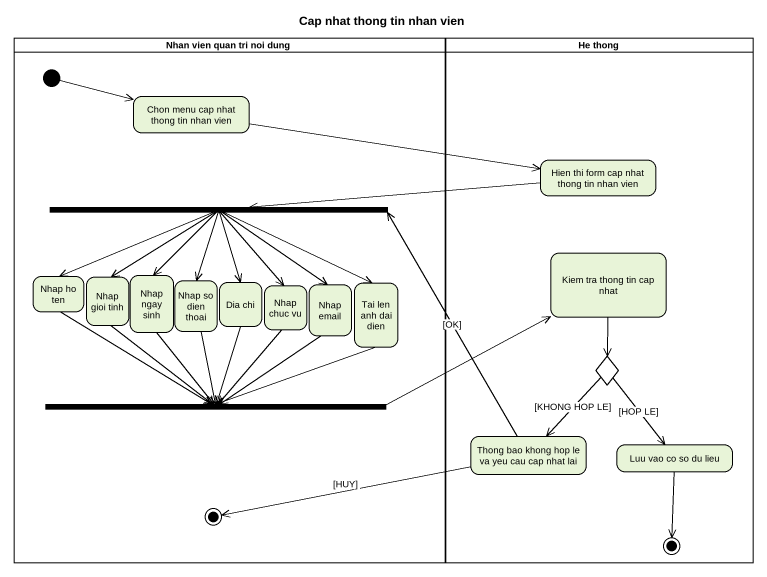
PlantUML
@startuml
title Cap nhat thong tin nhan vien
hide empty description
state "Nhan vien quan tri noi dung" as Nhan_vien_quan_tri_noi_dung <<partition>> {
  state "Chon menu cap nhat thong tin nhan vien" as Chon_menu_cap_nhat_thong
  state fork1 <<fork>>
  state "Nhap ho ten" as Nhap_ho_ten
  state "Nhap gioi tinh" as Nhap_gioi_tinh
  state "Nhap ngay sinh" as Nhap_ngay_sinh
  state "Nhap so dien thoai" as Nhap_so_dien_thoai
  state "Dia chi" as Dia_chi
  state "Nhap chuc vu" as Nhap_chuc_vu
  state "Nhap email" as Nhap_email
  state "Tai len anh dai dien" as Tai_len_anh_dai_dien
  state fork2 <<join>>
  state final1 <<end>>
  [*] -right-> Chon_menu_cap_nhat_thong
}
state "He thong" as He_thong <<partition>> {
  state "Hien thi form cap nhat thong tin nhan vien" as Hien_thi_form_cap_nhat
  state "Kiem tra thong tin cap nhat" as Kiem_tra_thong_tin_cap_nhat
  state choice1 <<choice>>
  state "Thong bao khong hop le va yeu cau cap nhat lai" as Thong_bao_khong_hop_le_va
  state "Luu vao co so du lieu" as Luu_vao_co_so_du_lieu
  Luu_vao_co_so_du_lieu --> [*]
}
Chon_menu_cap_nhat_thong -right-> Hien_thi_form_cap_nhat
Hien_thi_form_cap_nhat -left-> fork1
fork1 -left-> Nhap_ho_ten
fork1 --> Nhap_gioi_tinh
fork1 --> Nhap_ngay_sinh
fork1 --> Nhap_so_dien_thoai
fork1 --> Dia_chi
fork1 --> Nhap_chuc_vu
fork1 --> Nhap_email
fork1 --> Tai_len_anh_dai_dien
Nhap_ho_ten --> fork2
Nhap_gioi_tinh --> fork2
Nhap_ngay_sinh --> fork2
Nhap_so_dien_thoai --> fork2
Dia_chi --> fork2
Nhap_chuc_vu --> fork2
Nhap_email --> fork2
Tai_len_anh_dai_dien -left-> fork2
Kiem_tra_thong_tin_cap_nhat --> choice1
choice1 --> Thong_bao_khong_hop_le_va : [KHONG HOP LE]
choice1 --> Luu_vao_co_so_du_lieu : [HOP LE]
fork2 -right-> Kiem_tra_thong_tin_cap_nhat
Thong_bao_khong_hop_le_va -up-> fork1 : [OK]
Thong_bao_khong_hop_le_va -left-> final1 : [HUY]
@enduml
